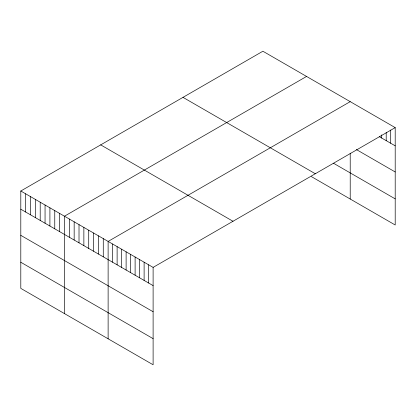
<?xml version="1.0" encoding="UTF-8"?>
<svg xmlns="http://www.w3.org/2000/svg" width="416" height="416" viewBox="0 0 416 416"><rect width="100%" height="100%" fill="white"/><g stroke="black" fill="none" stroke-linecap="round" stroke-linejoin="round"><path stroke-width="0.62" d="M20.8 191.006L153.109 267.389L153.109 364.77L20.8 288.382L20.8 191.006L262.891 51.23L395.2 127.618L395.2 224.994L311.407 176.618M306.556 76.44L64.459 216.211L64.459 313.586M350.215 101.65L108.124 241.42L108.124 338.796M153.109 267.389L395.2 127.618M379.454 136.75L395.2 145.839M356.403 149.562L395.2 171.964M333.507 163.254L395.2 198.874M183.004 97.36L315.307 173.742M100.693 144.877L232.996 221.265M20.8 209.222L153.109 285.61M20.8 235.347L153.109 311.735M20.8 262.257L153.109 338.645M390.702 130.047L390.702 143.244M386.204 132.48L386.204 140.644M381.706 134.909L381.706 138.05M350.215 153.166L350.215 199.025M148.611 264.794L148.611 283.015M144.113 262.194L144.113 280.415M139.61 259.6L139.61 277.82M135.112 257L135.112 275.22M130.614 254.405L130.614 272.626M126.116 251.81L126.116 270.026M121.618 249.21L121.618 267.431M117.12 246.615L117.12 264.836M112.622 244.015L112.622 262.236M103.272 238.618L103.272 256.838M98.42 235.82L98.42 254.036M93.569 233.017L93.569 251.238M88.717 230.214L88.717 248.435M83.866 227.417L83.866 245.638M79.014 224.614L79.014 242.835M74.162 221.811L74.162 240.032M69.311 219.014L69.311 237.234M59.608 213.413L59.608 231.629M54.761 210.61L54.761 228.831M49.91 207.808L49.91 226.028M45.058 205.01L45.058 223.231M40.206 202.207L40.206 220.428M35.355 199.404L35.355 217.625M30.503 196.607L30.503 214.828M25.652 193.804L25.652 212.025"/></g></svg>
